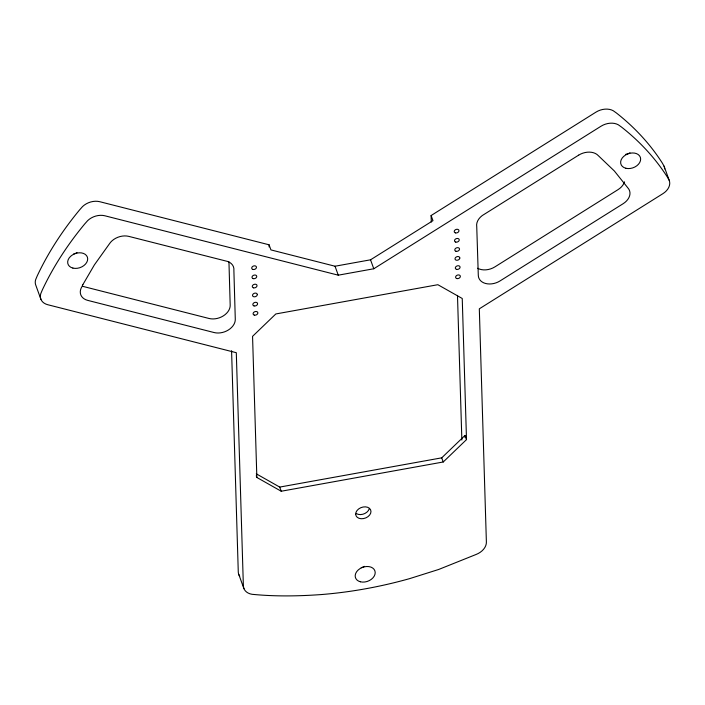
<?xml version="1.0" encoding="UTF-8"?>
<svg xmlns="http://www.w3.org/2000/svg" width="705" height="705" viewBox="0 0 705 705"><rect width="100%" height="100%" fill="white"/><g stroke="black" fill="none" stroke-linecap="round" stroke-linejoin="round"><path stroke-width="1.06" d="M256.285 473.822L279.718 487.084L441.727 457.836L465 435.443L466.507 439.603L443.233 461.986L281.224 491.235L256.849 477.452L256.25 475.787M431.301 222.022L431.107 215.536L595.954 112.139A14.717 10.601 -19.9 0 1 613.262 110.747L616.408 112.985A348.244 250.927 -19.9 0 1 662.33 163.084L664.084 166.195L669.177 180.268A14.717 10.601 -19.9 0 1 662.885 193.681L479.312 308.825L486.388 542.066A14.717 10.601 -19.9 0 1 476.104 554.465L438.686 569.464L409.72 578.602A348.244 250.927 -19.9 0 1 321.401 594.553C299.079 596.157 276.598 596.562 254.285 594.509A14.717 10.601 -19.9 0 1 243.375 585.934L236.298 352.703L47.773 304.727A14.717 10.601 -19.9 0 1 40.749 293.721L42.3 290.011A348.244 250.927 -19.9 0 1 84.697 223.97L87.667 220.621A14.717 10.601 -19.9 0 1 104.869 215.783L338.268 275.179L373.782 268.764L601.048 126.204A14.717 10.601 -19.9 0 1 618.355 124.811L621.502 127.059A348.244 250.927 -19.9 0 1 667.423 177.158L669.177 180.268M40.916 299.334L35.823 285.269A14.717 10.601 -19.9 0 1 35.655 279.647L37.206 275.946A348.244 250.927 -19.9 0 1 79.603 209.896L82.573 206.547A14.717 10.601 -19.9 0 1 99.775 201.709L269.072 244.794L270.923 249.905L335.025 266.226L370.539 259.81L432.958 220.656L431.107 215.536M82.617 286.309L209.032 318.475A14.717 10.601 -19.9 0 0 230.191 305.203L228.949 261.855M370.539 259.81L373.782 268.764M441.727 457.836L443.233 461.986M335.025 266.226L338.268 275.179M279.718 487.084L281.224 491.235M238.845 574.584L243.939 588.657M466.507 439.603L462.242 298.488L437.867 284.705L275.831 313.954L252.557 336.347L256.849 477.452M465 435.443L465.071 437.638M457.483 295.377L461.863 440.043M269.072 244.794L269.134 246.953M231.575 350.729L238.272 571.87A14.717 10.601 -19.9 0 0 239.753 576.214M369.253 508.807A7.852 5.658 -19.9 0 1 356.571 513.707M364.538 566.353A10.302 7.42 -19.9 0 1 361.198 567.648M629.997 152.818A10.302 7.42 -19.9 0 1 625.784 154.298M477.629 268.252A14.717 10.601 -19.9 0 0 494.936 266.86L618.029 189.645A14.717 10.601 -19.9 0 0 624.489 181.855M77.03 252.654A10.302 7.42 -19.9 0 1 73.69 253.941M664.084 166.195A14.717 10.601 -19.9 0 1 664.656 168.918M257.299 294.523L257.228 295.007A2.45 1.771 -19.9 0 1 254.972 296.761A2.45 1.771 -19.9 0 1 252.628 295.836L252.531 295.386A2.45 1.771 -19.9 0 1 254.857 293.148A2.45 1.771 -19.9 0 1 257.299 294.523M459.792 257.968L459.73 258.453A2.45 1.771 -19.9 0 1 457.466 260.207A2.45 1.771 -19.9 0 1 455.13 259.281L455.033 258.832A2.45 1.771 -19.9 0 1 457.36 256.585A2.45 1.771 -19.9 0 1 459.792 257.968M82.846 284.67L82.027 286.494A14.717 10.601 -19.9 0 0 87.711 300.374L214.126 332.548A14.717 10.601 -19.9 0 0 235.285 319.277L233.884 270.508A14.884 10.725 -19.9 0 0 227.768 261.493L128.795 236.378A14.717 10.601 -19.9 0 0 109.39 243.877L94.408 264.851L82.846 284.67M578.629 155.162L482.246 215.554A14.884 10.725 -19.9 0 0 476.739 226.657L478.298 275.399A14.717 10.601 -19.9 0 0 500.03 280.934L623.123 203.719A14.717 10.601 -19.9 0 0 627.908 187.944L614.355 170.989L598.272 155.611A14.717 10.601 -19.9 0 0 578.629 155.162M253.227 278.642A2.45 1.771 -19.9 0 0 256.752 276.43A2.45 1.771 -19.9 0 0 253.13 275.514A2.45 1.771 -19.9 0 0 253.227 278.642M252.945 269.46A2.45 1.771 -19.9 0 0 256.47 267.248A2.45 1.771 -19.9 0 0 252.848 266.323A2.45 1.771 -19.9 0 0 252.945 269.46M360.387 581.784A10.302 7.42 -19.9 0 0 375.201 572.495A10.302 7.42 -19.9 0 0 359.991 568.627A10.302 7.42 -19.9 0 0 360.387 581.784M355.681 514.183A7.852 5.658 -19.9 0 0 363.48 518.589A7.852 5.658 -19.9 0 0 370.971 511.416A7.852 5.658 -19.9 0 0 363.128 507.01A7.852 5.658 -19.9 0 0 355.681 514.183M625.846 168.257A10.302 7.42 -19.9 0 0 640.651 158.969A10.302 7.42 -19.9 0 0 625.441 155.091A10.302 7.42 -19.9 0 0 625.846 168.257M456.831 278.563A2.45 1.771 -19.9 0 0 460.356 276.351A2.45 1.771 -19.9 0 0 456.734 275.426A2.45 1.771 -19.9 0 0 456.831 278.563M456.549 269.372A2.45 1.771 -19.9 0 0 460.074 267.16A2.45 1.771 -19.9 0 0 456.452 266.234A2.45 1.771 -19.9 0 0 456.549 269.372M456.003 251.28A2.45 1.771 -19.9 0 0 459.528 249.068A2.45 1.771 -19.9 0 0 455.906 248.151A2.45 1.771 -19.9 0 0 456.003 251.28M253.5 287.834A2.45 1.771 -19.9 0 0 257.025 285.622A2.45 1.771 -19.9 0 0 253.403 284.705A2.45 1.771 -19.9 0 0 253.5 287.834M72.879 268.085A10.302 7.42 -19.9 0 0 87.684 258.797A10.302 7.42 -19.9 0 0 72.474 254.919A10.302 7.42 -19.9 0 0 72.879 268.085M254.329 315.117A2.45 1.771 -19.9 0 0 257.854 312.905A2.45 1.771 -19.9 0 0 254.232 311.98A2.45 1.771 -19.9 0 0 254.329 315.117M254.047 305.926A2.45 1.771 -19.9 0 0 257.581 303.714A2.45 1.771 -19.9 0 0 253.959 302.798A2.45 1.771 -19.9 0 0 254.047 305.926M455.721 242.088A2.45 1.771 -19.9 0 0 459.246 239.876A2.45 1.771 -19.9 0 0 455.624 238.96A2.45 1.771 -19.9 0 0 455.721 242.088M455.439 232.897A2.45 1.771 -19.9 0 0 458.973 230.685A2.45 1.771 -19.9 0 0 455.351 229.768A2.45 1.771 -19.9 0 0 455.439 232.897"/></g></svg>
